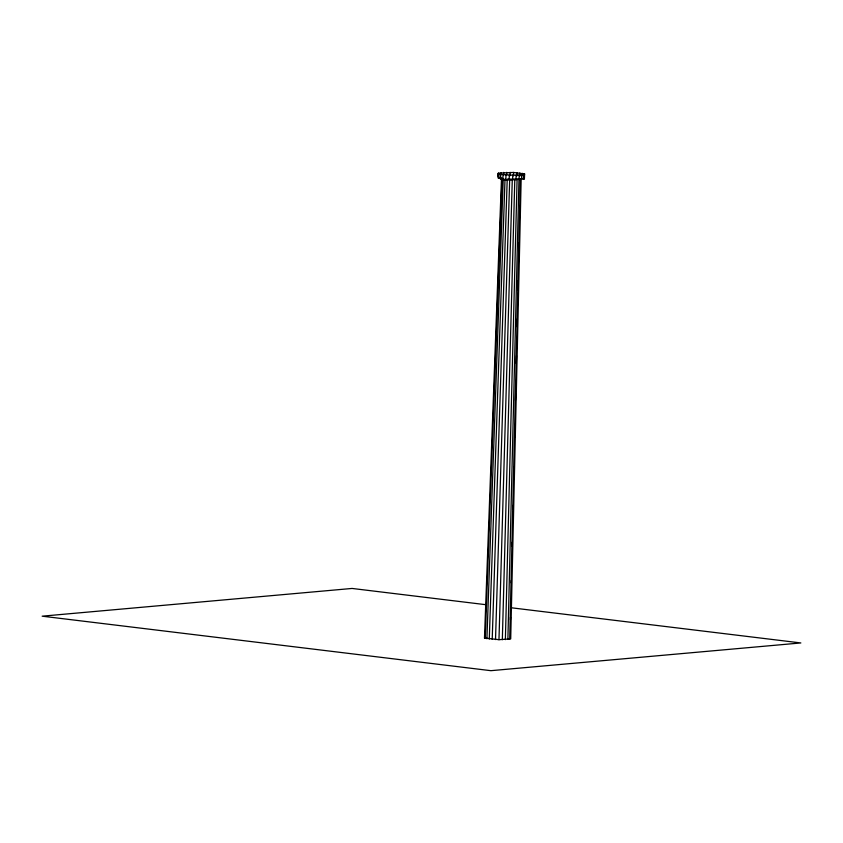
<?xml version="1.0" encoding="UTF-8"?>
<svg xmlns="http://www.w3.org/2000/svg" width="843" height="843" viewBox="0 0 843 843"><rect width="100%" height="100%" fill="white"/><g stroke="black" fill="none" stroke-linecap="round" stroke-linejoin="round"><path stroke-width="1.26" d="M510.447 619.753L510.51 617.118M511.29 582.956L511.353 580.321M512.133 546.159L512.228 542.218M512.976 509.362L513.071 505.421M513.798 473.882L513.945 467.307M514.641 437.085L514.788 430.51M515.484 400.288L515.631 393.723M516.327 363.491L516.506 355.609M517.17 326.694L517.36 318.812M518.013 289.897L518.234 280.698M518.866 253.1L519.109 242.594M519.709 216.314L519.952 205.797M501.511 177.841L484.483 638.025L498.972 639.689L510.71 638.878L521.174 178.484M507.886 639.447L518.982 179.18L507.223 179.116L492.207 639.373M509.709 639.194L520.342 178.99M505.379 639.626L517.096 179.306M502.333 639.711L514.81 179.369M498.108 178.042L498.35 173.142L513.577 172.446L524.631 174.006L524.388 178.906C518.856 178.674 494.398 183.985 498.35 173.142M498.898 178.421L499.035 173.879L498.245 173.5M500.542 178.79L500.668 174.248L499.035 173.879M501.111 174.849L501.174 172.573M502.913 179.116L503.039 174.575L500.668 174.248M503.629 174.67L503.692 172.393M505.853 179.401L505.99 174.859L503.039 174.575M506.675 174.585L506.748 172.32M509.161 179.601L509.298 175.059L505.99 174.859M510.015 175.744L510.11 172.33M498.972 639.689L512.291 179.359M512.628 179.717L512.755 175.175L521.701 174.933L524.631 174.006M513.471 175.85L513.577 172.446M515.99 179.728L516.127 175.186M516.791 176.05L516.885 172.646M519.046 179.643L519.183 175.102M519.731 176.335L519.825 172.92M521.564 179.475L521.701 174.933M522.133 175.534L522.196 173.258M523.387 179.222L523.524 174.68M495.515 639.574L509.699 179.274M489.277 639.099L505.02 178.916M485.273 638.404L502.017 178.389L503.25 178.663L486.906 638.762M524.388 178.906L523.703 178.168M484.483 638.025L485.589 637.35M509.298 175.059L512.755 175.175M486.453 604.768L352.089 588.446L42.15 616.18L490.9 670.68L800.85 642.946L511.248 607.771"/></g></svg>
